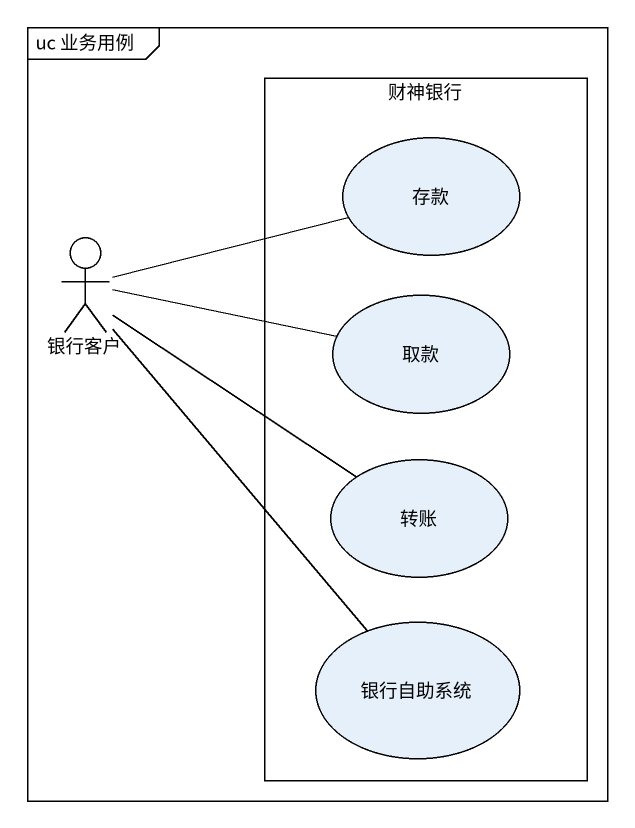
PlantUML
@startuml
mainframe uc 业务用例
rectangle 财神银行 {
  usecase 存款
  usecase 取款
  usecase 转账
  usecase 银行自助系统
}
actor 银行客户
银行客户 -right- 存款
银行客户 -right- 取款
银行客户 -- 转账
银行客户 -- 银行自助系统
@enduml
